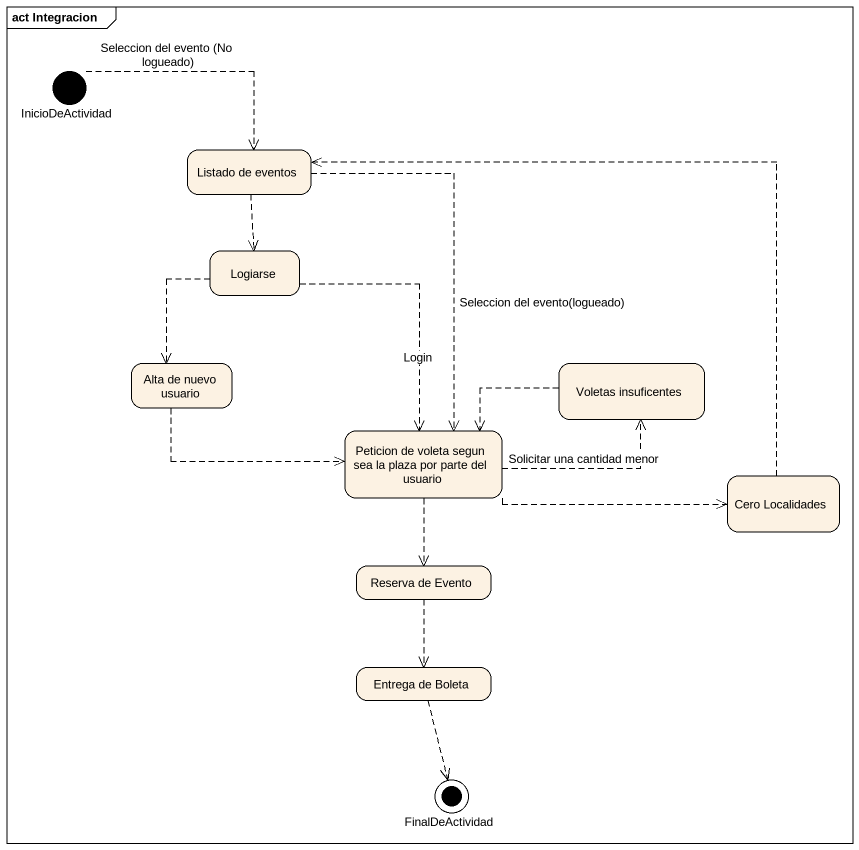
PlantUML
@startuml
mainframe act Integracion
hide empty description
state InicioDeActividad <<start>>
state "Listado de eventos" as Listado_de_eventos
state Logiarse
state "Alta de nuevo usuario" as Alta_de_nuevo_usuario
state "Voletas insuficentes" as Voletas_insuficentes
state "Peticion de voleta segun sea la plaza por parte del usuario" as Peticion_de_voleta_segun
state "Cero Localidades" as Cero_Localidades
state "Reserva de Evento" as Reserva_de_Evento
state "Entrega de Boleta" as Entrega_de_Boleta
state FinalDeActividad <<end>>
InicioDeActividad -right[dashed]-> Listado_de_eventos : Seleccion del evento (No logueado)
Listado_de_eventos -[dashed]-> Logiarse
Listado_de_eventos -[dashed]-> Peticion_de_voleta_segun : Seleccion del evento(logueado)
Logiarse -[dashed]-> Alta_de_nuevo_usuario
Logiarse -[dashed]-> Peticion_de_voleta_segun : Login
Alta_de_nuevo_usuario -right[dashed]-> Peticion_de_voleta_segun
Voletas_insuficentes -left[dashed]-> Peticion_de_voleta_segun
Peticion_de_voleta_segun -right[dashed]-> Voletas_insuficentes : Solicitar una cantidad menor
Peticion_de_voleta_segun -right[dashed]-> Cero_Localidades
Peticion_de_voleta_segun -[dashed]-> Reserva_de_Evento
Cero_Localidades -up[dashed]-> Listado_de_eventos
Reserva_de_Evento -[dashed]-> Entrega_de_Boleta
Entrega_de_Boleta -[dashed]-> FinalDeActividad
@enduml
